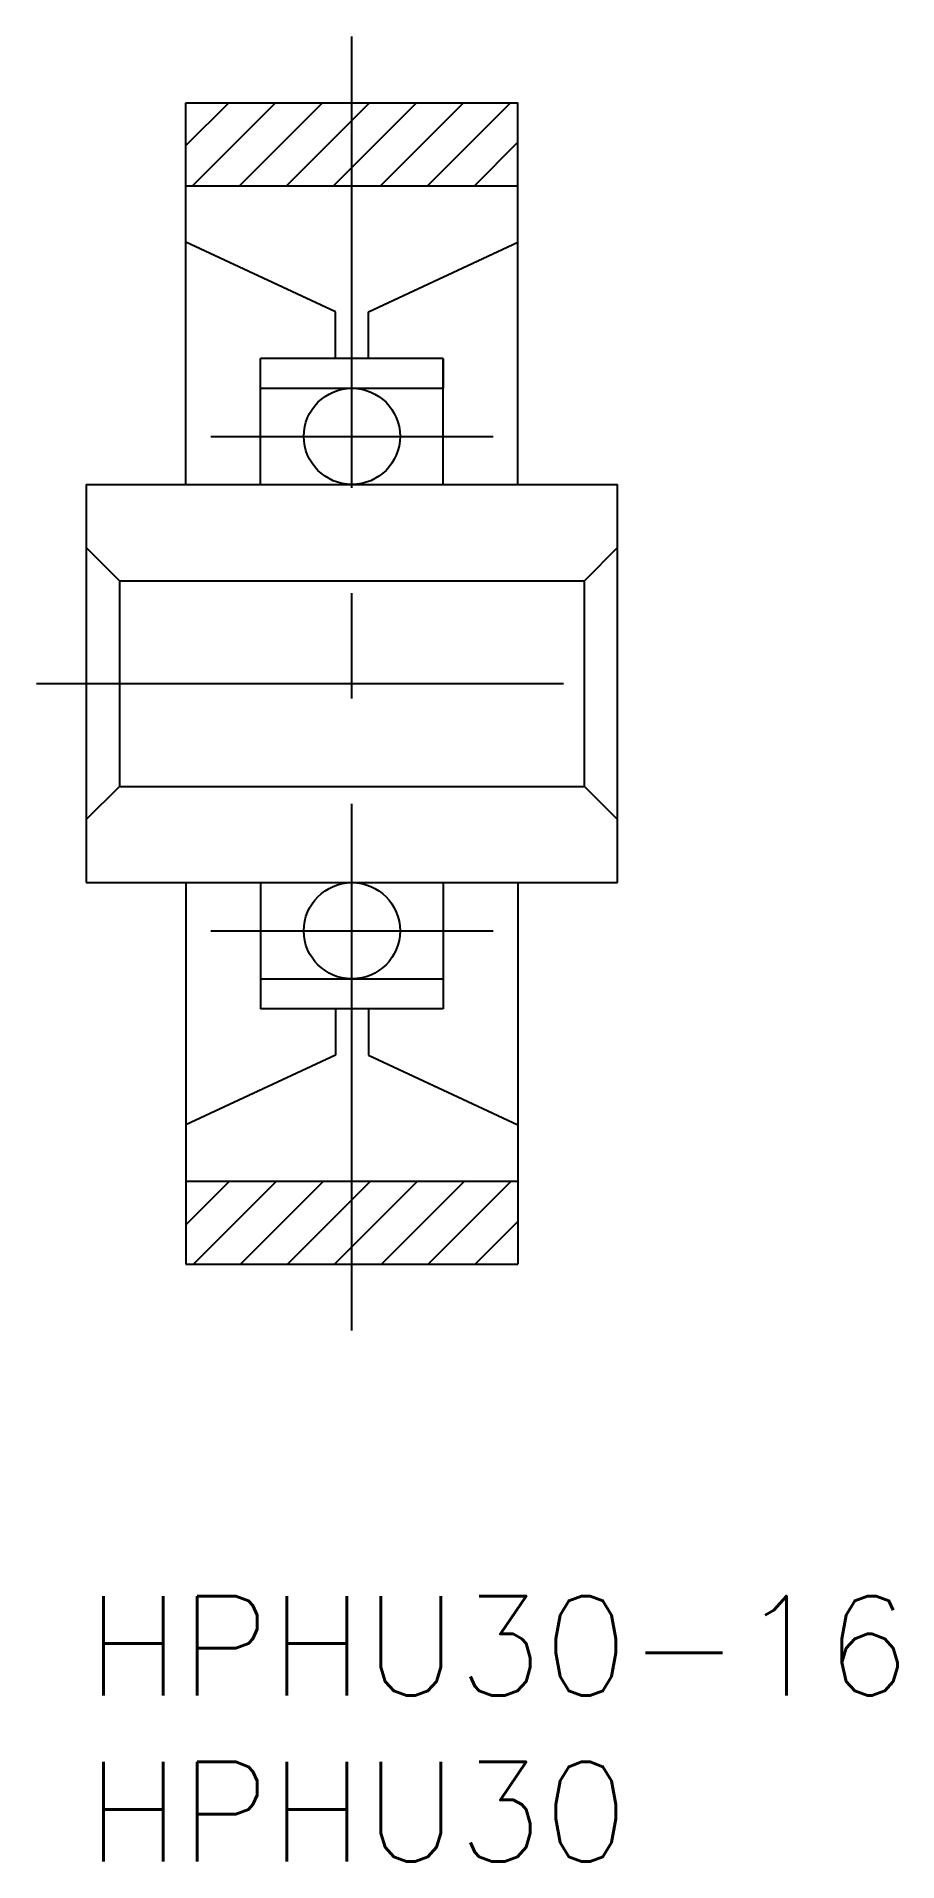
# Model space of a CAD drawing. Extents: x -1.5 to 24.4, y -8 to 47.
import ezdxf

# ---------------------------------------------------------------- set-up
doc = ezdxf.new("R2010")
doc.units = 0
doc.header["$LTSCALE"] = 0.5
doc.linetypes.add('CENTER', pattern=[50.8, 31.75, -6.35, 6.35, -6.35])
for name, color, linetype in [('MSM_CENTER', 1, 'CENTER'), ('MSM_CONTINUOUS', 7, 'CONTINUOUS'), ('MSM_NARROW', 5, 'CONTINUOUS'), ('MSM_PART_NUMBER', 7, 'CONTINUOUS')]:
    doc.layers.add(name, color=color, linetype=linetype)
doc.styles.get("Standard").update_dxf_attribs({"font": 'txt.shx', "height": 3, "bigfont": 'bigfont.shx'})

# ---------------------------------------------------------------- blocks, each defined once
blk = doc.blocks.new('*U3')
at = {"layer": 'MSM_PART_NUMBER'}
blk.add_text('HPHU30-16', height=3, dxfattribs=at).set_placement((0, -3))
blk = doc.blocks.new('*U4')
at = {"layer": 'MSM_PART_NUMBER'}
blk.add_text('HPHU30', height=3, dxfattribs=at).set_placement((0, -8))

msp = doc.modelspace()

# ---------------------------------------------------------------- linework, layer by layer
at = {"layer": 'MSM_CENTER'}
for p, q in [((8, 8), (8, 47)), ((3.75, 34.95), (12.25, 34.95)), ((-1.5, 27.5), (17.5, 27.5)), ((3.75, 20.05), (12.25, 20.05))]:
    msp.add_line(p, q, dxfattribs=at)
at = {"layer": 'MSM_CONTINUOUS'}
for p, q in [((3, 33.5), (3, 45)), ((3, 45), (13, 45)), ((13, 33.5), (13, 45)), ((3, 42.5), (13, 42.5)), ((7.5, 38.702), (3, 40.8)), ((8.5, 38.702), (13, 40.8)), ((7.5, 37.3), (7.5, 38.702)), ((8.5, 37.3), (8.5, 38.702)), ((10.75, 37.3), (5.25, 37.3)), ((5.25, 33.5), (5.25, 37.3)), ((10.75, 37.3), (10.75, 36.4)), ((10.75, 33.5), (10.75, 37.3)), ((5.25, 36.4), (10.75, 36.4)), ((0, 33.5), (0, 21.5)), ((0, 33.5), (16, 33.5)), ((16, 21.5), (16, 33.5)), ((0, 31.6), (1, 30.6)), ((16, 31.6), (15, 30.6)), ((1, 30.6), (1, 24.4)), ((1, 30.6), (15, 30.6)), ((15, 24.4), (15, 30.6)), ((0, 23.4), (1, 24.4)), ((1, 24.4), (15, 24.4)), ((16, 23.4), (15, 24.4)), ((0, 21.5), (16, 21.5)), ((3, 21.5), (3, 10)), ((5.25, 21.5), (5.25, 17.7)), ((10.75, 21.5), (10.75, 17.7)), ((13, 21.5), (13, 10)), ((5.25, 18.6), (10.75, 18.6)), ((10.75, 17.7), (5.25, 17.7)), ((7.5, 17.7), (7.5, 16.298)), ((8.5, 17.7), (8.5, 16.298)), ((7.5, 16.298), (3, 14.2)), ((8.5, 16.298), (13, 14.2)), ((3, 12.5), (13, 12.5)), ((3, 10), (13, 10))]:
    msp.add_line(p, q, dxfattribs=at)
for centre in [(8, 34.95), (8, 20.05)]:
    msp.add_circle(centre, 1.45, dxfattribs=at)
at = {"layer": 'MSM_NARROW'}
for p, q in [((3, 43.713), (4.287, 45)), ((3.201, 42.5), (5.701, 45)), ((4.615, 42.5), (7.115, 45)), ((8, 44.471), (8.529, 45)), ((8, 43.056), (9.944, 45)), ((8.858, 42.5), (11.358, 45)), ((10.272, 42.5), (12.772, 45)), ((6.029, 42.5), (8, 44.471)), ((11.686, 42.5), (13, 43.814)), ((7.444, 42.5), (8, 43.056)), ((3, 11.186), (4.314, 12.5)), ((3.228, 10), (5.728, 12.5)), ((4.642, 10), (7.142, 12.5)), ((8, 11.944), (8.556, 12.5)), ((8, 10.529), (9.971, 12.5)), ((8.885, 10), (11.385, 12.5)), ((10.299, 10), (12.799, 12.5)), ((6.056, 10), (8, 11.944)), ((11.713, 10), (13, 11.287)), ((7.471, 10), (8, 10.529))]:
    msp.add_line(p, q, dxfattribs=at)

# ---------------------------------------------------------------- block references
at = {"layer": 'MSM_CONTINUOUS'}
for name in ['*U3', '*U4']:
    msp.add_blockref(name, (0, 0), dxfattribs=at)

doc.saveas('drawing.dxf')
